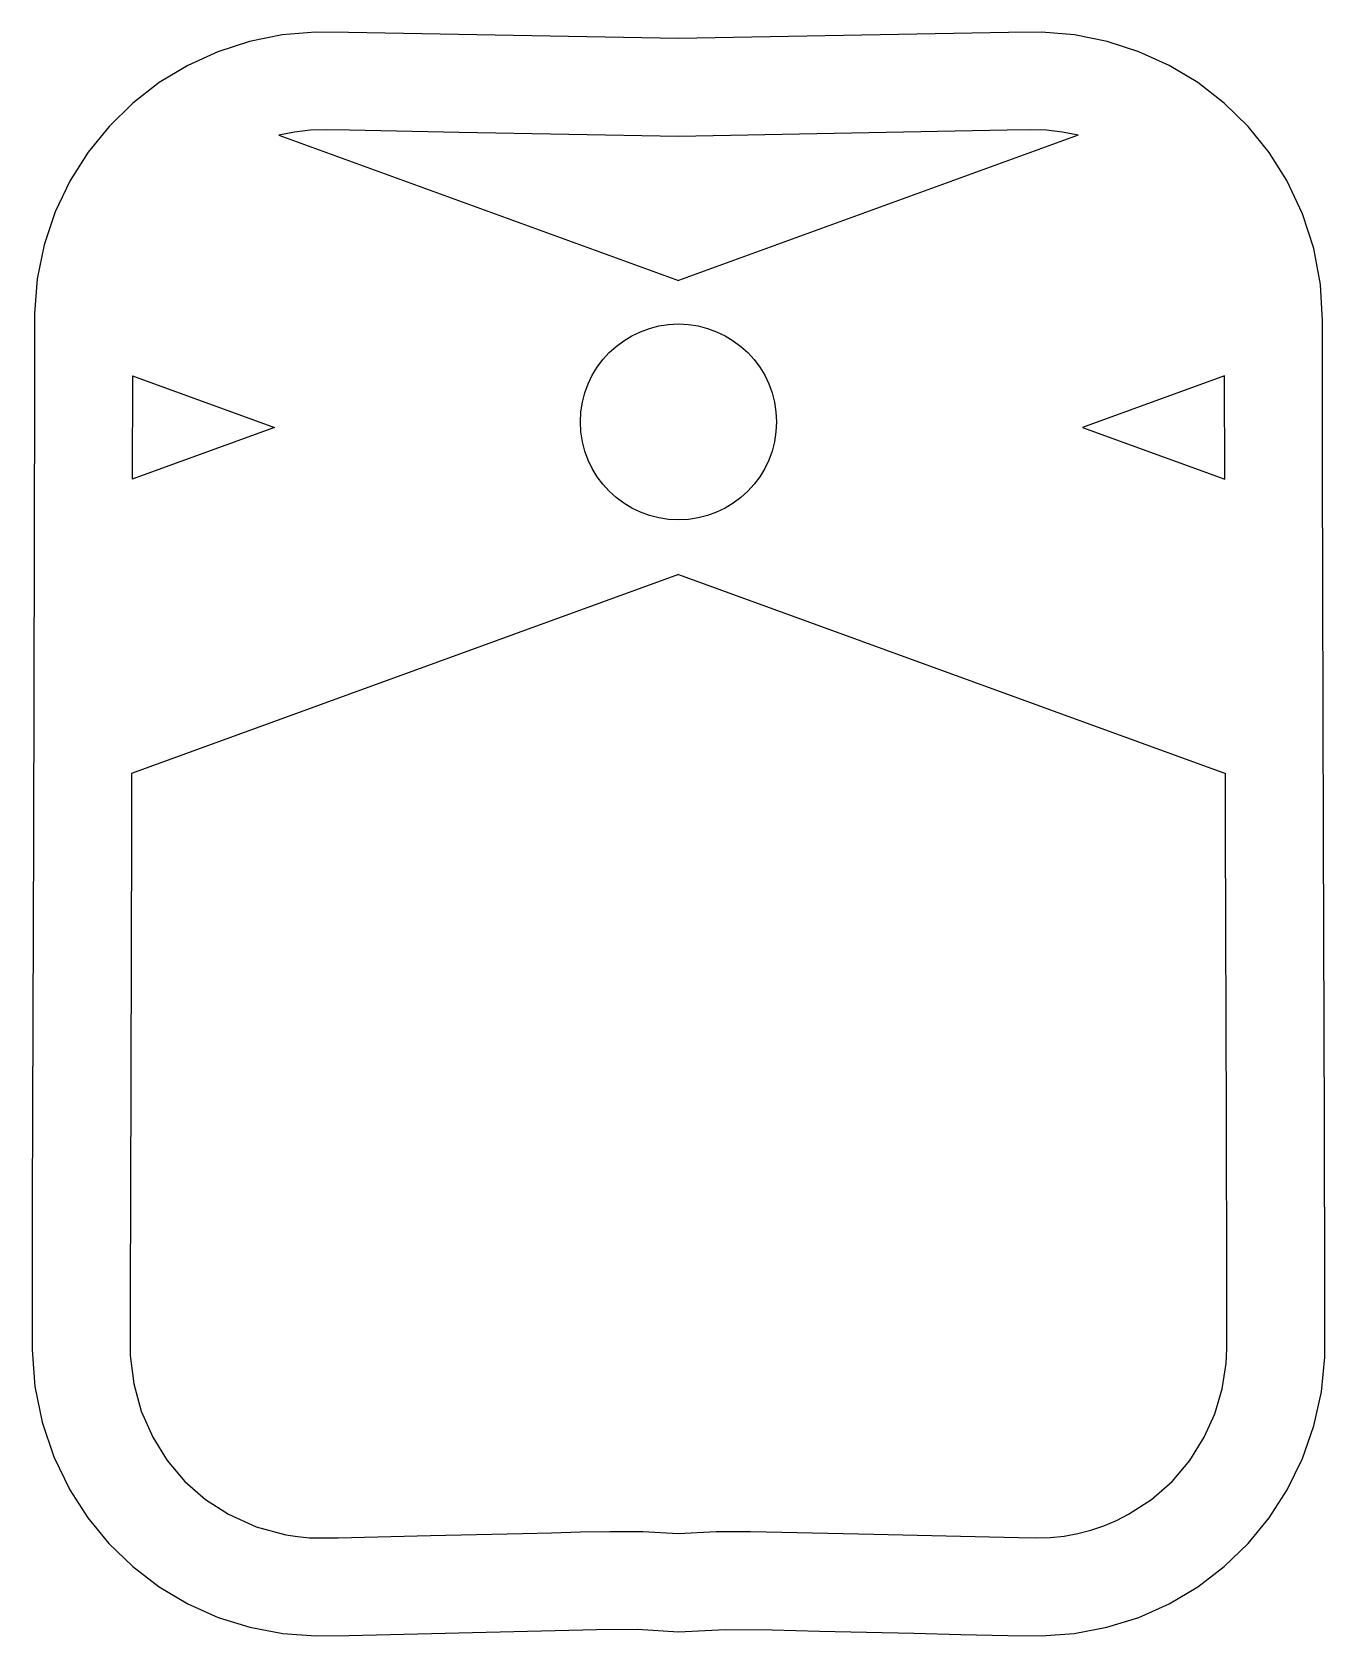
# Model space of a CAD drawing. Extents: x -54 to 54, y 2 to 136.
import ezdxf

# ---------------------------------------------------------------- set-up
doc = ezdxf.new("R2010")
doc.units = 0
doc.layers.get('0').update_dxf_attribs({"linetype": 'CONTINUOUS'})

msp = doc.modelspace()

# ---------------------------------------------------------------- linework, layer by layer
at = {"color": 7, "linetype": 'CONTINUOUS'}
for p, q in [((-33.43, 127.65), (0, 115.48)), ((33.43, 127.65), (0, 115.48)), ((-45.68, 107.51), (-45.7, 98.85)), ((-45.68, 107.51), (-33.8, 103.18)), ((45.68, 107.51), (33.8, 103.18)), ((45.7, 98.85), (45.68, 107.51)), ((-33.8, 103.18), (-45.7, 98.85)), ((33.8, 103.18), (45.7, 98.85)), ((0, 90.88), (-45.76, 74.22)), ((0, 90.88), (45.76, 74.22))]:
    msp.add_line(p, q, dxfattribs=at)
at = {"color": 7, "linetype": 'CONTINUOUS', "flags": 128}
for points in [[(0, 135.73), (-13.8, 136), (-27.61, 136.25), (-30.38, 136.27), (-33.15, 136.04), (-35.88, 135.49), (-38.53, 134.63), (-41.06, 133.48), (-43.45, 132.04), (-45.65, 130.33), (-47.64, 128.38), (-49.4, 126.22), (-50.89, 123.86), (-52.14, 121.23), (-53.06, 118.47), (-53.64, 115.62), (-53.87, 112.72), (-53.87, 109.83), (-53.88, 106.94), (-53.91, 93.34), (-53.97, 69.04), (-54.06, 38.12), (-54.06, 35.08), (-54.07, 32.04), (-54.08, 29.01), (-54.07, 25.96), (-53.86, 22.91), (-53.24, 19.91), (-52.27, 17.01), (-50.93, 14.25), (-49.42, 11.91), (-47.66, 9.76), (-45.65, 7.82), (-43.44, 6.13), (-41.05, 4.71), (-38.5, 3.57), (-35.85, 2.74), (-33.11, 2.22), (-30.34, 2.02), (-27.57, 2.06), (-24.12, 2.14), (-20.67, 2.22), (-17.22, 2.31), (-13.77, 2.39), (-10.31, 2.47), (-6.87, 2.55), (-3.42, 2.58), (0, 2.35)], [(0, 2.35), (3.91, 2.57), (7.85, 2.53), (11.79, 2.43), (15.74, 2.34), (19.68, 2.25), (23.62, 2.15), (27.56, 2.06), (30.33, 2.02), (33.11, 2.22), (35.84, 2.74), (38.5, 3.57), (41.04, 4.71), (43.44, 6.13), (45.65, 7.82), (47.65, 9.75), (49.42, 11.91), (50.93, 14.25), (52.2, 16.86), (53.16, 19.61), (53.79, 22.45), (54.06, 25.35), (54.08, 28.24), (54.07, 31.13), (54.04, 44.73), (53.97, 69.03), (53.89, 99.95), (53.89, 102.98), (53.88, 106.02), (53.87, 109.06), (53.87, 112.1), (53.7, 115.15), (53.14, 118.16), (52.2, 121.07), (50.9, 123.84), (49.41, 126.2), (47.65, 128.37), (45.65, 130.33), (43.44, 132.04), (41.06, 133.48), (38.52, 134.63), (35.87, 135.49), (33.14, 136.04), (30.37, 136.27), (27.6, 136.25), (13.8, 136), (0, 135.73)], [(0, 127.53), (-9.17, 127.71), (-18.34, 127.88), (-27.51, 128.05), (-29.45, 128.09), (-30.8, 128.05), (-32.12, 127.9), (-33.43, 127.65)], [(33.43, 127.65), (32.12, 127.9), (30.8, 128.05), (29.46, 128.09), (27.51, 128.05), (0, 127.53)], [(-45.76, 74.22), (-45.77, 69.49), (-45.85, 38.66), (-45.87, 31.06), (-45.88, 29.57), (-45.88, 28.08), (-45.88, 26.57), (-45.86, 25.5), (-45.58, 23.13), (-44.95, 20.83), (-43.99, 18.66), (-42.77, 16.71), (-41.29, 14.96), (-39.58, 13.45), (-37.66, 12.2), (-35.33, 11.14), (-32.86, 10.48), (-31.87, 10.33), (-30.86, 10.24), (-29.85, 10.22), (-28.46, 10.24), (-20.76, 10.42), (-13.05, 10.6), (-10.63, 10.66), (-8.21, 10.72), (-5.73, 10.77), (-2.99, 10.77), (0, 10.6)], [(0, 10.6), (3.16, 10.77), (6.03, 10.77), (8.64, 10.71), (11.21, 10.65), (13.78, 10.59), (16.35, 10.53), (28.45, 10.25), (29.99, 10.22), (31.13, 10.26), (32.27, 10.38), (33.4, 10.59), (34.5, 10.87), (35.59, 11.24), (36.64, 11.68), (37.66, 12.2), (39.57, 13.45), (41.29, 14.96), (42.77, 16.71), (43.99, 18.65), (44.87, 20.62), (45.48, 22.69), (45.82, 24.82), (45.88, 26.09), (45.88, 27.89), (45.88, 29.79), (45.87, 31.69), (45.84, 45.25), (45.77, 69.48), (45.76, 74.22)]]:
    msp.add_lwpolyline(points, dxfattribs=at)
at = {"color": 7, "linetype": 'CONTINUOUS'}
msp.add_circle((0, 103.64), 8.2, dxfattribs=at)

doc.saveas('drawing.dxf')
